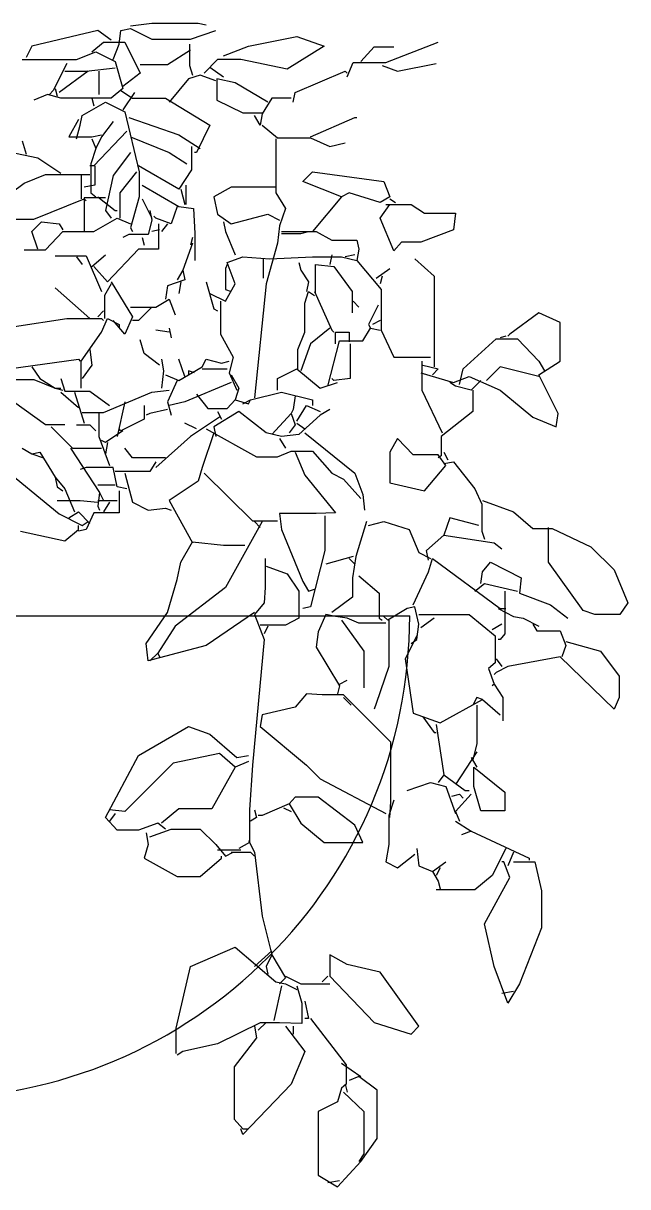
# Model space of a CAD drawing. Header units: millimetres. Extents: x 21129 to 2803301, y -510327 to 166837.
# Drawn here: x 272297 to 273297, y -156077 to -154150 of the extents above; entities that cross this region are included whole.
import ezdxf

# ---------------------------------------------------------------- set-up
doc = ezdxf.new("R2010")
doc.units = ezdxf.units.MM
doc.layers.add('....13_TNT_F_TREE', color=76, linetype='Continuous', transparency=0.5)

# ---------------------------------------------------------------- blocks, each defined once
blk = doc.blocks.new('caycanh14')
for p, q in [((169.1, 880.24), (114.66, 867.43)), ((180.31, 872.24), (169.1, 880.24)), ((186.72, 869.03), (188.32, 880.24)), ((188.32, 880.24), (196.32, 881.84)), ((196.32, 884.25), (213.94, 886.25)), ((196.32, 881.84), (213.94, 873.04)), ((213.94, 886.25), (252.37, 886.25)), ((245.96, 873.04), (266.78, 880.24)), ((252.37, 886.25), (258.77, 885.05)), ((114.66, 867.43), (109.85, 857.83)), ((164.3, 862.63), (173.91, 870.64)), ((173.91, 870.64), (191.52, 870.64)), ((181.91, 856.22), (186.72, 869.03)), ((191.52, 870.64), (204.33, 845.02)), ((213.94, 873.04), (245.96, 873.04)), ((245.16, 869.03), (245.16, 851.42)), ((273.19, 859.43), (294, 867.43)), ((294, 867.43), (334.03, 875.44)), ((356.45, 867.43), (326.03, 848.22)), ((334.03, 875.44), (356.45, 867.43)), ((407.69, 853.82), (450.93, 870.64)), ((151.49, 856.22), (167.5, 862.63)), ((167.5, 862.63), (183.51, 854.62)), ((226.75, 852.22), (245.96, 864.23)), ((386.88, 854.62), (398.09, 866.63)), ((398.09, 866.63), (414.1, 866.63)), ((106.65, 856.22), (151.49, 856.22)), ((143.48, 853.02), (132.27, 830.6)), ((183.51, 849.02), (159.49, 846.22)), ((183.51, 854.62), (189.92, 832.21)), ((204.33, 852.22), (226.75, 852.22)), ((245.16, 851.42), (247.57, 843.41)), ((268.38, 856.22), (257.17, 845.02)), ((261.98, 849.82), (273.19, 841.81)), ((287.6, 856.22), (268.38, 856.22)), ((326.03, 848.22), (287.6, 856.22)), ((375.67, 841.81), (380.47, 853.82)), ((380.47, 853.82), (407.69, 853.82)), ((404.49, 851.42), (417.3, 846.62)), ((417.3, 846.62), (449.33, 853.02)), ((161.1, 846.62), (137.08, 829)), ((159.49, 846.22), (141.88, 846.22)), ((169.9, 846.62), (169.9, 827.4)), ((204.33, 845.02), (189.92, 833.81)), ((244.36, 840.21), (228.35, 821)), ((253.97, 843.41), (244.36, 840.21)), ((266.78, 838.61), (253.97, 843.41)), ((282.79, 837.01), (267.58, 840.21)), ((267.58, 840.21), (267.58, 822.6)), ((332.43, 829), (374.07, 846.62)), ((374.07, 846.62), (375.67, 845.02)), ((132.27, 830.6), (129.07, 827.4)), ((133.87, 832.21), (135.48, 825.8)), ((189.92, 832.21), (180.31, 824.2)), ((188.32, 830.6), (197.93, 824.2)), ((199.53, 829), (189.92, 814.59)), ((310.02, 821), (282.79, 837.01)), ((330.83, 821), (332.43, 829)), ((127.47, 827.4), (116.26, 822.6)), ((138.68, 824.2), (127.47, 827.4)), ((180.31, 824.2), (138.68, 824.2)), ((156.29, 809.79), (175.51, 821)), ((164.3, 824.2), (165.9, 817.79)), ((175.51, 821), (191.52, 812.99)), ((197.93, 824.2), (225.15, 824.2)), ((225.15, 824.2), (261.98, 801.78)), ((267.58, 822.6), (289.2, 812.19)), ((313.22, 824.2), (305.21, 811.39)), ((329.23, 824.2), (313.22, 824.2)), ((154.69, 801.78), (156.29, 809.79)), ((191.52, 812.99), (203.53, 763.35)), ((289.2, 812.19), (305.21, 812.19)), ((303.61, 801.78), (298.81, 809.79)), ((305.21, 811.39), (303.61, 801.78)), ((153.09, 806.58), (145.08, 792.17)), ((151.49, 790.57), (154.69, 801.78)), ((181.91, 804.98), (172.3, 792.17)), ((194.72, 808.19), (236.36, 793.77)), ((261.98, 801.78), (250.77, 779.36)), ((305.21, 801.78), (318.02, 791.37)), ((345.24, 792.17), (382.07, 808.19)), ((382.07, 808.19), (383.67, 808.19)), ((145.08, 792.17), (164.3, 792.17)), ((164.3, 792.17), (172.3, 793.77)), ((164.3, 790.57), (167.5, 782.57)), ((193.12, 796.98), (165.9, 768.15)), ((172.3, 792.17), (167.5, 782.57)), ((196.32, 792.17), (228.35, 779.36)), ((236.36, 793.77), (253.97, 782.57)), ((316.42, 790.57), (316.42, 745.74)), ((318.02, 791.37), (345.24, 791.37)), ((345.24, 791.37), (361.26, 784.17)), ((119.46, 774.56), (89.04, 780.96)), ((106.65, 788.97), (109.85, 777.76)), ((167.5, 782.57), (163.5, 769.76)), ((246.76, 784.17), (246.76, 764.95)), ((361.26, 784.17), (374.07, 787.37)), ((138.68, 761.75), (119.46, 774.56)), ((196.32, 779.36), (181.91, 760.15)), ((228.35, 779.36), (242.76, 769.76)), ((250.77, 779.36), (249.17, 779.36)), ((165.9, 768.15), (162.7, 768.15)), ((163.5, 769.76), (163.5, 745.74)), ((166.7, 768.15), (166.7, 752.14)), ((201.13, 763.35), (187.52, 745.74)), ((236.36, 748.94), (202.73, 768.15)), ((203.53, 763.35), (203.53, 742.53)), ((246.76, 764.95), (236.36, 748.94)), ((338.84, 755.34), (346.84, 763.35)), ((346.84, 763.35), (406.09, 755.34)), ((87.44, 738.53), (108.25, 753.74)), ((108.25, 753.74), (125.87, 760.95)), ((125.87, 760.95), (162.7, 760.95)), ((155.49, 760.15), (155.49, 740.93)), ((166.7, 752.14), (157.89, 750.54)), ((181.91, 760.15), (175.51, 731.32)), ((205.93, 752.14), (236.36, 734.53)), ((241.96, 752.14), (241.96, 736.13)), ((370.86, 742.53), (338.84, 755.34)), ((406.09, 755.34), (410.9, 742.53)), ((163.5, 745.74), (167.5, 742.53)), ((169.1, 742.53), (183.51, 731.32)), ((187.52, 745.74), (187.52, 724.92)), ((203.53, 742.53), (196.32, 716.91)), ((237.96, 748.94), (241.16, 736.13)), ((279.59, 750.54), (265.18, 742.53)), ((265.18, 742.53), (268.38, 728.12)), ((316.42, 750.54), (279.59, 750.54)), ((316.42, 745.74), (324.43, 732.93)), ((370.86, 742.53), (346.84, 713.71)), ((377.27, 745.74), (370.86, 742.53)), ((402.89, 737.73), (377.27, 745.74)), ((410.9, 742.53), (402.89, 737.73)), ((116.26, 724.12), (157.89, 740.93)), ((157.89, 741.73), (157.89, 713.71)), ((175.51, 741.73), (157.89, 741.73)), ((157.89, 740.93), (159.49, 739.33)), ((205.93, 740.93), (213.94, 724.92)), ((234.75, 734.53), (229.95, 720.12)), ((236.36, 734.53), (248.37, 732.93)), ((248.37, 732.93), (249.57, 712.11)), ((324.43, 732.93), (319.62, 718.51)), ((402.89, 724.92), (410.9, 736.13)), ((407.69, 736.13), (428.51, 736.13)), ((410.9, 740.93), (415.7, 737.73)), ((428.51, 736.13), (439.72, 728.92)), ((85.84, 724.12), (116.26, 724.12)), ((165.9, 713.71), (185.11, 724.92)), ((175.51, 731.32), (180.31, 724.92)), ((183.51, 731.32), (185.11, 731.32)), ((185.11, 724.92), (196.32, 720.12)), ((213.94, 723.32), (210.74, 711.31)), ((212.34, 731.32), (213.94, 723.32)), ((217.14, 724.92), (215.54, 726.52)), ((229.95, 720.12), (217.14, 724.92)), ((268.38, 728.12), (279.59, 720.12)), ((279.59, 720.12), (310.02, 728.12)), ((310.02, 728.12), (319.62, 723.32)), ((414.1, 697.7), (402.89, 724.92)), ((439.72, 728.92), (465.34, 728.92)), ((465.34, 728.92), (463.74, 715.31)), ((114.66, 713.71), (122.66, 721.72)), ((119.46, 699.3), (114.66, 713.71)), ((122.66, 721.72), (137.08, 720.12)), ((125.87, 698.5), (140.28, 713.71)), ((137.08, 720.12), (140.28, 715.31)), ((140.28, 713.71), (165.9, 713.71)), ((196.32, 716.91), (197.93, 713.71)), ((220.34, 715.31), (213.94, 713.71)), ((219.54, 720.12), (219.54, 699.3)), ((226.75, 720.12), (221.94, 713.71)), ((273.19, 721.72), (274.79, 713.71)), ((274.79, 713.71), (282.79, 694.5)), ((319.62, 718.51), (318.02, 704.1)), ((321.22, 713.71), (350.05, 713.71)), ((337.24, 712.11), (343.64, 713.71)), ((350.05, 713.71), (362.86, 706.5)), ((463.74, 715.31), (436.52, 704.9)), ((194.72, 711.31), (189.92, 708.91)), ((210.74, 711.31), (194.72, 711.31)), ((205.93, 708.91), (207.53, 702.5)), ((247.57, 704.1), (239.56, 681.68)), ((247.57, 708.91), (245.96, 702.5)), ((249.57, 712.11), (249.57, 689.69)), ((318.02, 704.1), (308.41, 670.48)), ((321.22, 712.11), (337.24, 712.11)), ((362.86, 706.5), (383.67, 706.5)), ((383.67, 706.5), (385.27, 699.3)), ((420.5, 704.9), (414.1, 697.7)), ((436.52, 704.9), (420.5, 704.9)), ((108.25, 698.5), (125.87, 698.5)), ((164.3, 684.89), (175.51, 694.5)), ((202.73, 699.3), (177.11, 672.08)), ((219.54, 699.3), (202.73, 699.3)), ((362.86, 694.5), (361.26, 686.49)), ((382.07, 694.5), (374.07, 692.89)), ((385.27, 699.3), (383.67, 689.69)), ((133.87, 693.69), (159.49, 693.69)), ((151.49, 692.89), (156.29, 686.49)), ((159.49, 693.69), (172.3, 664.07)), ((177.11, 672.08), (165.9, 684.89)), ((276.39, 686.49), (274.79, 683.29)), ((276.39, 688.09), (289.2, 692.89)), ((282.79, 670.48), (276.39, 688.09)), ((289.2, 692.89), (311.62, 691.29)), ((306.01, 691.29), (306.01, 675.28)), ((311.62, 691.29), (346.84, 692.89)), ((335.64, 688.09), (337.24, 681.68)), ((346.84, 692.89), (370.86, 692.89)), ((349.25, 662.47), (349.25, 686.49)), ((349.25, 686.49), (364.46, 684.89)), ((364.46, 684.89), (379.67, 664.07)), ((370.86, 692.89), (383.67, 689.69)), ((383.67, 689.69), (403.69, 665.67)), ((431.71, 691.29), (447.72, 676.88)), ((239.56, 681.68), (234.75, 673.68)), ((239.56, 681.68), (241.16, 673.68)), ((274.79, 683.29), (274.79, 665.67)), ((337.24, 681.68), (343.64, 672.08)), ((399.69, 675.28), (410.9, 683.29)), ((404.49, 676.88), (402.89, 670.48)), ((447.72, 676.88), (447.72, 608.03)), ((162.7, 641.65), (133.87, 667.27)), ((180.31, 670.48), (174.71, 660.87)), ((180.31, 672.08), (197.93, 643.25)), ((226.75, 668.87), (225.15, 657.67)), ((241.16, 673.68), (226.75, 668.87)), ((237.96, 672.08), (236.36, 662.47)), ((258.77, 672.08), (265.18, 649.66)), ((274.79, 656.06), (282.79, 670.48)), ((274.79, 665.67), (279.59, 664.07)), ((308.41, 670.48), (298.81, 576)), ((343.64, 672.08), (342.04, 664.07)), ((403.69, 665.67), (403.69, 632.05)), ((174.71, 660.87), (174.71, 641.65)), ((217.14, 651.26), (228.35, 657.67)), ((228.35, 657.67), (233.15, 644.86)), ((261.98, 662.47), (274.79, 656.06)), ((270.78, 656.06), (270.78, 628.84)), ((340.44, 654.46), (343.64, 664.07)), ((343.64, 664.07), (348.45, 660.87)), ((348.45, 664.07), (362.86, 632.05)), ((379.67, 664.07), (379.67, 646.46)), ((380.47, 656.06), (385.27, 651.26)), ((173.91, 648.06), (169.1, 643.25)), ((196.32, 651.26), (217.14, 651.26)), ((213.94, 651.26), (202.73, 640.05)), ((265.18, 649.66), (268.38, 648.06)), ((340.44, 630.44), (340.44, 654.46)), ((401.29, 652.86), (393.28, 636.85)), ((534.19, 646.46), (510.17, 628.84)), ((551.81, 638.45), (534.19, 646.46)), ((100.25, 635.25), (143.48, 641.65)), ((143.48, 641.65), (172.3, 641.65)), ((172.3, 630.44), (177.11, 641.65)), ((172.3, 641.65), (173.91, 640.05)), ((177.11, 641.65), (186.72, 636.85)), ((191.52, 628.84), (181.91, 640.05)), ((186.72, 636.85), (186.72, 633.65)), ((197.93, 643.25), (191.52, 628.84)), ((202.73, 640.05), (197.93, 640.05)), ((393.28, 636.85), (394.88, 633.65)), ((402.89, 640.05), (396.48, 636.85)), ((551.81, 606.42), (551.81, 638.45)), ((155.49, 606.42), (172.3, 630.44)), ((228.35, 630.44), (217.14, 632.05)), ((228.35, 633.65), (229.95, 625.64)), ((270.78, 628.84), (281.19, 609.63)), ((334.83, 616.03), (340.44, 630.44)), ((361.26, 633.65), (345.24, 620.84)), ((362.86, 632.05), (364.46, 630.44)), ((366.06, 620.84), (366.06, 630.44)), ((366.06, 630.44), (377.27, 630.44)), ((377.27, 630.44), (377.27, 622.44)), ((388.48, 623.24), (394.88, 633.65)), ((394.88, 633.65), (402.89, 632.05)), ((403.69, 632.05), (414.1, 609.63)), ((506.97, 627.24), (502.17, 625.64)), ((510.17, 628.84), (508.57, 627.24)), ((207.53, 612.83), (204.33, 624.04)), ((345.24, 620.84), (337.24, 598.42)), ((359.65, 585.61), (369.26, 623.24)), ((369.26, 623.24), (388.48, 623.24)), ((378.07, 620.84), (378.07, 592.01)), ((471.74, 600.02), (498.97, 624.84)), ((498.97, 624.84), (516.58, 624.84)), ((516.58, 624.84), (534.19, 606.42)), ((95.44, 600.02), (153.09, 608.03)), ((153.09, 608.03), (154.69, 606.42)), ((162.7, 616.03), (164.3, 603.22)), ((220.34, 603.22), (207.53, 612.83)), ((221.94, 608.03), (223.55, 598.42)), ((241.16, 593.61), (236.36, 608.03)), ((255.57, 601.62), (258.77, 608.03)), ((258.77, 608.03), (271.58, 604.82)), ((281.19, 609.63), (277.99, 596.82)), ((334.83, 600.02), (334.83, 616.03)), ((414.1, 609.63), (439.72, 609.63)), ((439.72, 609.63), (444.52, 609.63)), ((447.72, 608.03), (447.72, 601.62)), ((114.66, 601.62), (121.06, 592.01)), ((155.49, 584.01), (155.49, 606.42)), ((164.3, 603.22), (156.29, 592.01)), ((223.55, 598.42), (221.94, 584.01)), ((236.36, 590.41), (255.57, 601.62)), ((249.17, 596.82), (244.36, 598.42)), ((244.36, 598.42), (244.36, 595.22)), ((255.57, 600.02), (276.39, 600.02)), ((271.58, 604.82), (277.99, 606.42)), ((318.02, 592.01), (334.03, 600.02)), ((334.03, 600.02), (353.25, 584.01)), ((437.32, 606.42), (437.32, 582.41)), ((438.12, 603.22), (450.93, 600.02)), ((450.93, 600.02), (446.12, 595.22)), ((468.54, 587.21), (471.74, 600.02)), ((502.17, 601.62), (490.96, 590.41)), ((534.19, 593.61), (502.17, 601.62)), ((534.19, 606.42), (539, 598.42)), ((534.19, 595.22), (551.81, 606.42)), ((95.44, 591.21), (116.26, 591.21)), ((116.26, 591.21), (133.87, 584.01)), ((121.06, 592.01), (133.87, 584.01)), ((138.68, 592.01), (141.88, 581.6)), ((225.15, 595.22), (236.36, 590.41)), ((234.75, 590.41), (226.75, 572.8)), ((279.59, 588.81), (241.16, 572.8)), ((277.99, 596.82), (284.39, 582.41)), ((279.59, 595.22), (286, 584.01)), ((318.02, 582.41), (318.02, 592.01)), ((353.25, 584.01), (367.66, 588.81)), ((364.46, 590.41), (362.86, 592.01)), ((378.07, 592.01), (364.46, 590.41)), ((436.52, 596.82), (463.74, 588.81)), ((465.34, 585.61), (460.54, 588.81)), ((463.74, 588.81), (476.55, 593.61)), ((476.55, 593.61), (502.17, 582.41)), ((486.16, 590.41), (478.15, 582.41)), ((550.21, 563.19), (534.19, 595.22)), ((125.87, 553.58), (90.64, 579.2)), ((133.87, 584.01), (140.28, 582.41)), ((133.87, 584.01), (138.68, 584.01)), ((138.68, 580.8), (153.09, 567.99)), ((141.88, 581.6), (162.7, 581.6)), ((149.89, 580.8), (157.89, 555.18)), ((162.7, 581.6), (178.71, 569.6)), ((173.91, 563.99), (213.94, 580.8)), ((213.94, 580.8), (228.35, 582.41)), ((250.77, 579.2), (260.38, 567.19)), ((286, 584.01), (282.79, 574.4)), ((295.6, 574.4), (321.22, 580.8)), ((321.22, 580.8), (346.84, 574.4)), ((437.32, 582.41), (454.13, 547.18)), ((478.15, 582.41), (465.34, 585.61)), ((479.75, 582.41), (479.75, 564.79)), ((502.17, 582.41), (519.78, 567.99)), ((191.52, 572.8), (185.11, 543.97)), ((207.53, 569.6), (207.53, 558.39)), ((226.75, 572.8), (229.95, 561.59)), ((241.16, 572.8), (228.35, 569.6)), ((276.39, 567.19), (282.79, 574.4)), ((282.79, 574.4), (294, 571.2)), ((289.2, 571.2), (295.6, 574.4)), ((294, 571.2), (295.6, 574.4)), ((332.43, 577.6), (330.83, 566.39)), ((334.03, 556.78), (342.04, 569.6)), ((342.04, 569.6), (353.25, 564.79)), ((346.84, 574.4), (346.84, 569.6)), ((156.29, 563.99), (173.91, 563.99)), ((169.9, 563.19), (169.9, 543.97)), ((212.34, 563.19), (209.13, 561.59)), ((226.75, 566.39), (212.34, 563.19)), ((269.98, 559.99), (245.96, 543.97)), ((260.38, 567.19), (276.39, 567.19)), ((286, 564.79), (265.18, 551.98)), ((268.38, 564.79), (271.58, 558.39)), ((308.41, 547.18), (286, 564.79)), ((313.22, 545.58), (329.23, 563.19)), ((330.83, 566.39), (329.23, 563.19)), ((329.23, 563.19), (332.43, 553.58)), ((353.25, 561.59), (335.64, 545.58)), ((361.26, 566.39), (353.25, 561.59)), ((479.75, 564.79), (453.33, 543.97)), ((519.78, 567.99), (529.39, 559.99)), ((529.39, 559.99), (548.61, 551.98)), ((548.61, 551.98), (550.21, 563.19)), ((141.88, 553.58), (125.87, 553.58)), ((130.67, 551.98), (148.29, 534.37)), ((151.49, 553.58), (162.7, 553.58)), ((162.7, 553.58), (167.5, 548.78)), ((188.32, 548.78), (186.72, 550.38)), ((207.53, 558.39), (188.32, 548.78)), ((250.77, 550.38), (241.16, 555.18)), ((258.77, 550.38), (300.41, 527.16)), ((265.18, 551.98), (266.78, 543.97)), ((332.43, 553.58), (327.63, 547.18)), ((334.03, 555.18), (340.44, 550.38)), ((169.9, 543.97), (178.71, 519.96)), ((175.51, 539.17), (172.3, 540.77)), ((189.92, 548.78), (175.51, 539.17)), ((245.96, 543.97), (217.14, 518.35)), ((265.18, 547.18), (255.57, 518.35)), ((321.22, 543.97), (308.41, 547.18)), ((319.62, 542.37), (324.43, 534.37)), ((335.64, 545.58), (321.22, 543.97)), ((340.44, 547.18), (382.07, 513.55)), ((417.3, 542.37), (410.9, 531.16)), ((430.11, 528.76), (417.3, 542.37)), ((453.33, 543.97), (453.33, 527.96)), ((73.03, 532.77), (137.08, 479.92)), ((106.65, 534.37), (114.66, 529.56)), ((114.66, 529.56), (121.06, 531.16)), ((121.06, 531.16), (133.87, 510.35)), ((146.68, 534.37), (170.7, 497.54)), ((148.29, 534.37), (172.3, 534.37)), ((177.11, 539.17), (175.51, 529.56)), ((197.93, 526.36), (191.52, 534.37)), ((318.02, 527.16), (329.23, 531.97)), ((329.23, 531.97), (346.84, 531.97)), ((332.43, 531.16), (340.44, 511.95)), ((346.84, 531.97), (362.86, 513.55)), ((410.9, 531.16), (410.9, 505.54)), ((455.73, 531.16), (458.93, 524.76)), ((114.66, 529.56), (124.27, 526.36)), ((225.15, 526.36), (197.93, 526.36)), ((217.14, 523.16), (212.34, 515.15)), ((300.41, 527.16), (318.02, 527.16)), ((450.93, 528.76), (430.11, 528.76)), ((457.33, 519.96), (450.93, 528.76)), ((453.33, 527.96), (450.93, 526.36)), ((455.73, 521.56), (463.74, 523.16)), ((463.74, 523.16), (481.35, 500.74)), ((159.49, 518.35), (154.69, 516.75)), ((181.91, 518.35), (159.49, 518.35)), ((185.11, 502.34), (181.91, 518.35)), ((188.32, 515.15), (183.51, 515.15)), ((212.34, 515.15), (188.32, 515.15)), ((191.52, 513.55), (197.93, 489.53)), ((255.57, 518.35), (252.37, 507.15)), ((257.17, 513.55), (297.2, 474.32)), ((340.44, 511.95), (366.06, 480.72)), ((362.86, 513.55), (372.47, 508.75)), ((382.07, 513.55), (388.48, 495.94)), ((439.72, 499.14), (457.33, 519.96)), ((133.87, 510.35), (141.88, 500.74)), ((133.87, 510.35), (135.48, 502.34)), ((135.48, 502.34), (140.28, 499.14)), ((169.1, 503.94), (183.51, 503.94)), ((193.12, 500.74), (185.11, 502.34)), ((252.37, 507.15), (228.35, 491.13)), ((372.47, 508.75), (386.88, 492.73)), ((410.9, 505.54), (439.72, 499.14)), ((141.88, 500.74), (149.89, 481.53)), ((170.7, 497.54), (169.1, 486.33)), ((170.7, 497.54), (173.91, 491.13)), ((186.72, 499.14), (186.72, 480.72)), ((388.48, 495.94), (390.08, 483.13)), ((481.35, 500.74), (486.96, 487.93)), ((135.48, 491.13), (154.69, 491.13)), ((154.69, 491.13), (169.1, 489.53)), ((169.1, 491.13), (185.11, 491.13)), ((169.1, 486.33), (170.7, 483.13)), ((178.71, 489.53), (173.91, 481.53)), ((197.93, 489.53), (210.74, 483.13)), ((210.74, 483.13), (225.15, 484.73)), ((225.15, 484.73), (229.95, 483.13)), ((228.35, 491.13), (247.57, 455.9)), ((486.96, 487.93), (486.96, 465.51)), ((487.76, 491.13), (513.38, 481.53)), ((137.08, 479.92), (156.29, 470.32)), ((145.08, 476.72), (153.09, 481.53)), ((153.09, 481.53), (162.7, 471.92)), ((156.29, 470.32), (161.1, 473.52)), ((165.9, 480.72), (159.49, 467.11)), ((186.72, 480.72), (165.9, 480.72)), ((305.21, 473.52), (274.79, 419.08)), ((297.2, 474.32), (318.02, 474.32)), ((298.81, 473.52), (303.61, 468.71)), ((350.05, 480.32), (319.62, 480.32)), ((319.62, 480.32), (321.22, 467.11)), ((366.06, 480.72), (350.05, 480.32)), ((357.25, 478.32), (357.25, 449.5)), ((391.68, 473.52), (382.87, 444.7)), ((393.28, 470.32), (406.09, 473.52)), ((406.09, 473.52), (426.91, 467.11)), ((460.54, 476.72), (455.73, 462.31)), ((484.55, 470.32), (460.54, 476.72)), ((513.38, 481.53), (529.39, 467.91)), ((105.05, 465.51), (141.88, 457.51)), ((141.88, 457.51), (153.09, 467.11)), ((153.09, 467.11), (153.09, 470.32)), ((159.49, 467.11), (153.09, 465.51)), ((321.22, 467.11), (338.84, 423.88)), ((426.91, 467.11), (434.91, 447.9)), ((486.96, 465.51), (489.36, 459.11)), ((529.39, 467.91), (545.4, 467.91)), ((542.2, 467.11), (542.2, 468.71)), ((542.2, 439.89), (542.2, 467.11)), ((545.4, 467.91), (577.43, 452.7)), ((237.96, 439.89), (247.57, 456.71)), ((247.57, 456.71), (273.19, 453.9)), ((273.19, 453.9), (290.8, 453.9)), ((441.32, 449.5), (455.73, 462.31)), ((455.73, 462.31), (497.36, 455.9)), ((497.36, 455.9), (503.77, 451.1)), ((357.25, 449.5), (345.24, 403.06)), ((380.47, 444.7), (358.05, 438.29)), ((382.87, 444.7), (380.07, 427.08)), ((434.91, 447.9), (444.52, 443.09)), ((442.92, 441.49), (441.32, 449.5)), ((577.43, 452.7), (596.64, 433.49)), ((234.75, 425.48), (237.96, 439.89)), ((307.61, 443.09), (307.61, 419.08)), ((308.41, 436.69), (326.03, 430.28)), ((377.27, 443.09), (382.07, 438.29)), ((442.92, 431.89), (446.12, 443.09)), ((446.12, 443.09), (502.17, 401.46)), ((487.76, 431.89), (494.16, 439.89)), ((494.16, 439.89), (519.78, 427.08)), ((571.02, 399.86), (542.2, 439.89)), ((226.75, 398.26), (234.75, 425.48)), ((326.03, 430.28), (335.64, 415.87)), ((380.07, 427.08), (380.07, 411.07)), ((385.27, 428.68), (402.09, 414.27)), ((430.11, 404.66), (442.92, 431.89)), ((486.16, 422.28), (487.76, 431.89)), ((519.78, 427.08), (518.18, 414.27)), ((596.64, 433.49), (607.85, 406.26)), ((274.79, 419.08), (233.15, 387.05)), ((307.61, 419.08), (306.81, 406.26)), ((335.64, 415.87), (335.64, 393.45)), ((338.84, 423.88), (343.64, 415.87)), ((343.64, 415.87), (348.45, 417.47)), ((481.35, 415.87), (489.36, 422.28)), ((489.36, 422.28), (516.58, 415.87)), ((506.17, 415.87), (506.17, 380.64)), ((306.81, 406.26), (298.81, 396.66)), ((380.07, 411.07), (362.86, 398.26)), ((402.09, 414.27), (402.09, 393.45)), ((518.18, 414.27), (543.8, 404.66)), ((607.85, 406.26), (601.45, 396.66)), ((-372.6, 395.61), (427.4, 395.61)), ((209.13, 372.64), (226.75, 398.26)), ((298.81, 398.26), (258.77, 371.04)), ((298.81, 396.66), (306.81, 375.84)), ((345.24, 403.06), (338.84, 401.46)), ((358.05, 396.66), (351.65, 382.25)), ((366.06, 395.06), (358.05, 396.66)), ((425.31, 401.46), (409.29, 391.85)), ((431.71, 403.06), (425.31, 401.46)), ((434.91, 388.65), (431.71, 403.06)), ((434.91, 396.66), (452.53, 396.66)), ((452.53, 396.66), (476.55, 396.66)), ((476.55, 396.66), (498.17, 379.04)), ((500.57, 401.46), (513.38, 395.06)), ((502.17, 401.46), (506.97, 401.46)), ((543.8, 404.66), (558.21, 393.45)), ((580.63, 396.66), (571.02, 399.86)), ((601.45, 396.66), (580.63, 396.66)), ((233.15, 387.05), (218.74, 364.63)), ((324.43, 387.85), (303.61, 387.85)), ((310.02, 387.05), (306.81, 380.64)), ((335.64, 393.45), (324.43, 387.85)), ((375.67, 393.45), (366.06, 395.06)), ((370.86, 391.85), (389.28, 366.23)), ((385.27, 389.45), (375.67, 393.45)), ((407.69, 389.45), (385.27, 389.45)), ((402.09, 393.45), (404.49, 391.85)), ((409.29, 391.85), (406.09, 395.06)), ((410.09, 391.85), (410.09, 353.42)), ((433.31, 375.84), (434.91, 388.65)), ((447.72, 393.45), (436.52, 385.45)), ((503.77, 388.65), (495.76, 383.85)), ((513.38, 395.06), (521.38, 393.45)), ((521.38, 393.45), (534.19, 387.05)), ((529.39, 388.65), (532.59, 383.05)), ((306.81, 375.84), (297.2, 271.76)), ((351.65, 382.25), (350.05, 369.44)), ((433.31, 379.04), (423.71, 359.83)), ((428.51, 372.64), (433.31, 375.84)), ((498.17, 379.04), (498.17, 356.63)), ((502.17, 375.84), (500.57, 375.84)), ((506.17, 380.64), (502.17, 375.84)), ((532.59, 383.05), (551.81, 383.05)), ((551.81, 383.05), (556.61, 371.04)), ((210.74, 358.23), (209.13, 372.64)), ((258.77, 371.04), (210.74, 358.23)), ((350.05, 369.44), (369.26, 337.41)), ((389.28, 366.23), (389.28, 335.81)), ((556.61, 371.04), (553.41, 361.43)), ((556.61, 374.24), (585.43, 366.23)), ((585.43, 366.23), (600.65, 345.42)), ((218.74, 364.63), (212.34, 358.23)), ((218.74, 364.63), (220.34, 361.43)), ((423.71, 359.83), (430.11, 314.99)), ((498.17, 356.63), (492.56, 351.82)), ((498.97, 359.83), (503.77, 353.42)), ((551.81, 361.43), (508.57, 353.42)), ((596.64, 318.19), (551.81, 361.43)), ((410.09, 353.42), (399.69, 323)), ((492.56, 351.82), (497.36, 339.01)), ((498.97, 348.62), (497.36, 347.02)), ((508.57, 353.42), (498.97, 348.62)), ((369.26, 337.41), (367.66, 331)), ((369.26, 339.01), (375.67, 342.21)), ((497.36, 339.01), (495.76, 337.41)), ((497.36, 339.01), (504.57, 327.8)), ((600.65, 345.42), (600.65, 327.8)), ((342.04, 331), (332.43, 319.8)), ((354.85, 330.2), (342.04, 331)), ((372.47, 330.2), (354.85, 330.2)), ((411.7, 290.97), (372.47, 330.2)), ((372.47, 327.8), (378.87, 321.4)), ((482.95, 327.8), (479.75, 321.4)), ((487.76, 326.2), (482.95, 327.8)), ((504.57, 327.8), (504.57, 308.59)), ((600.65, 327.8), (596.64, 318.19)), ((332.43, 319.8), (305.21, 313.39)), ((399.69, 323), (398.09, 318.19)), ((452.53, 306.99), (487.76, 326.2)), ((482.95, 321.4), (482.95, 289.37)), ((487.76, 326.2), (502.17, 313.39)), ((305.21, 313.39), (303.61, 303.78)), ((430.11, 314.99), (452.53, 306.99)), ((438.12, 311.79), (447.72, 298.98)), ((202.73, 279.76), (244.36, 303.78)), ((244.36, 303.78), (261.98, 297.38)), ((303.61, 303.78), (342.04, 271.76)), ((447.72, 298.98), (449.33, 298.98)), ((449.33, 305.38), (455.73, 263.75)), ((261.98, 297.38), (284.39, 278.16)), ((411.7, 241.33), (411.7, 290.97)), ((482.95, 289.37), (479.75, 276.56)), ((175.51, 228.52), (202.73, 279.76)), ((269.98, 281.36), (231.55, 273.36)), ((282.79, 270.16), (269.98, 281.36)), ((284.39, 278.16), (294, 279.76)), ((482.95, 282.97), (465.34, 255.74)), ((231.55, 273.36), (191.52, 233.33)), ((282.79, 270.16), (263.58, 235.73)), ((294, 274.96), (282.79, 270.16)), ((297.2, 271.76), (294.8, 234.93)), ((342.04, 271.76), (353.25, 260.55)), ((478.15, 278.16), (482.95, 270.16)), ((480.55, 270.16), (506.17, 249.34)), ((480.55, 254.14), (480.55, 270.16)), ((353.25, 260.55), (407.69, 231.73)), ((455.73, 263.75), (450.93, 257.35)), ((455.73, 263.75), (473.35, 250.94)), ((425.31, 250.94), (444.52, 257.35)), ((444.52, 257.35), (457.33, 254.14)), ((457.33, 254.14), (465.34, 231.73)), ((473.35, 250.94), (476.55, 250.94)), ((486.16, 234.13), (480.55, 254.14)), ((332.43, 245.34), (327.63, 239.73)), ((351.65, 245.34), (332.43, 245.34)), ((382.07, 222.12), (351.65, 245.34)), ((414.1, 242.93), (410.09, 230.12)), ((410.9, 228.52), (411.7, 241.33)), ((462.14, 246.14), (468.54, 247.74)), ((478.15, 247.74), (465.34, 233.33)), ((468.54, 247.74), (471.74, 244.54)), ((506.17, 249.34), (506.17, 234.13)), ((191.52, 233.33), (178.71, 234.93)), ((183.51, 231.73), (178.71, 225.32)), ((236.36, 235.73), (221.94, 223.72)), ((263.58, 235.73), (236.36, 235.73)), ((294.8, 234.93), (294.8, 207.71)), ((298.81, 234.93), (300.41, 228.52)), ((327.63, 239.73), (305.21, 230.12)), ((322.82, 236.53), (329.23, 233.33)), ((327.63, 239.73), (337.24, 223.72)), ((465.34, 233.33), (468.54, 225.32)), ((506.17, 234.13), (486.16, 234.13)), ((185.11, 218.11), (175.51, 228.52)), ((218.74, 223.72), (202.73, 218.11)), ((225.15, 218.92), (218.74, 223.72)), ((300.41, 228.52), (295.6, 225.32)), ((305.21, 230.12), (302.01, 230.12)), ((337.24, 223.72), (356.45, 207.71)), ((388.48, 207.71), (382.07, 222.12)), ((410.09, 230.12), (410.09, 206.1)), ((465.34, 225.32), (478.15, 217.31)), ((202.73, 218.11), (185.11, 218.11)), ((209.13, 215.71), (210.74, 206.1)), ((212.34, 212.51), (229.95, 218.92)), ((229.95, 218.92), (253.97, 218.92)), ((253.97, 218.92), (266.78, 206.1)), ((478.15, 217.31), (470.14, 214.11)), ((478.15, 217.31), (526.19, 194.9)), ((210.74, 206.1), (207.53, 194.9)), ((266.78, 206.1), (274.79, 196.5)), ((294.8, 207.71), (286, 202.9)), ((294, 209.31), (298.81, 199.7)), ((356.45, 207.71), (388.48, 207.71)), ((410.09, 206.1), (407.69, 191.69)), ((433.31, 202.9), (434.91, 188.49)), ((506.97, 202.9), (495.76, 180.48)), ((207.53, 194.9), (234.75, 179.68)), ((253.97, 179.68), (271.58, 194.9)), ((287.6, 201.3), (268.38, 201.3)), ((271.58, 194.9), (271.58, 196.5)), ((274.79, 196.5), (281.19, 199.7)), ((279.59, 199.7), (295.6, 199.7)), ((295.6, 199.7), (298.81, 196.5)), ((298.81, 199.7), (305.21, 146.86)), ((417.3, 186.89), (431.71, 198.1)), ((513.38, 199.7), (508.57, 188.49)), ((526.19, 194.9), (526.19, 193.29)), ((407.69, 191.69), (417.3, 186.89)), ((434.91, 188.49), (446.12, 183.69)), ((446.12, 183.69), (457.33, 191.69)), ((446.12, 183.69), (450.93, 175.68)), ((452.53, 186.89), (449.33, 180.48)), ((505.37, 191.69), (503.77, 191.69)), ((510.17, 178.88), (505.37, 191.69)), ((513.38, 191.69), (530.99, 191.69)), ((530.99, 191.69), (536.6, 167.67)), ((234.75, 179.68), (253.97, 179.68)), ((450.93, 175.68), (452.53, 169.28)), ((495.76, 180.48), (481.35, 168.47)), ((489.36, 140.45), (510.17, 178.88)), ((481.35, 168.47), (449.33, 168.47)), ((536.6, 167.67), (536.6, 137.25)), ((305.21, 146.86), (313.22, 114.83)), ((497.36, 105.22), (489.36, 140.45)), ((536.6, 137.25), (518.18, 90.81)), ((245.96, 105.22), (282.79, 121.24)), ((282.79, 121.24), (316.42, 92.41)), ((313.22, 118.03), (298.81, 105.22)), ((313.22, 114.83), (308.41, 105.22)), ((313.22, 114.83), (324.43, 95.62)), ((375.67, 106.83), (361.26, 114.83)), ((361.26, 114.83), (361.26, 97.22)), ((402.89, 100.42), (375.67, 106.83)), ((233.95, 53.98), (245.96, 105.22)), ((308.41, 105.22), (310.02, 98.82)), ((324.43, 97.22), (337.24, 90.81)), ((359.65, 97.22), (354.85, 92.41)), ((361.26, 97.22), (398.09, 58.79)), ((434.91, 55.58), (402.89, 100.42)), ((508.57, 74.8), (497.36, 105.22)), ((321.22, 89.21), (314.82, 60.39)), ((316.42, 92.41), (324.43, 90.81)), ((324.43, 95.62), (319.62, 90.81)), ((324.43, 90.81), (334.03, 86.01)), ((334.03, 89.21), (338.04, 74.8)), ((337.24, 90.81), (361.26, 90.81)), ((518.18, 90.81), (508.57, 74.8)), ((513.38, 84.41), (503.77, 82.81)), ((338.04, 74.8), (338.04, 57.99)), ((340.44, 76.4), (343.64, 61.99)), ((303.61, 58.39), (268.38, 41.17)), ((308.41, 58.79), (302.01, 52.38)), ((319.62, 58.39), (303.61, 58.39)), ((338.04, 57.99), (319.62, 58.39)), ((343.64, 61.99), (340.44, 61.99)), ((345.24, 61.99), (374.87, 23.56)), ((398.09, 58.79), (428.51, 49.18)), ((233.95, 33.17), (233.95, 53.98)), ((298.81, 55.58), (300.41, 45.98)), ((324.43, 55.58), (340.44, 34.77)), ((330.83, 55.58), (330.83, 49.18)), ((428.51, 49.18), (434.91, 55.58)), ((268.38, 41.17), (239.56, 34.77)), ((300.41, 45.98), (281.99, 21.96)), ((239.56, 34.77), (234.75, 31.57)), ((340.44, 34.77), (329.23, 7.55)), ((281.99, 21.96), (281.99, -21.28)), ((370.86, 25.16), (386.88, 13.95)), ((374.87, 23.56), (374.87, 7.55)), ((385.27, 13.95), (377.27, 10.75)), ((400.49, 2.74), (385.27, 13.95)), ((329.23, 7.55), (289.2, -34.09)), ((370.86, 4.34), (367.66, -6.87)), ((374.87, 7.55), (370.86, 4.34)), ((372.47, 1.14), (389.28, -14.87)), ((374.07, 7.55), (375.67, 1.14)), ((400.49, -37.29), (400.49, 2.74)), ((367.66, -6.87), (351.65, -14.87)), ((351.65, -14.87), (351.65, -67.71)), ((389.28, -14.87), (389.28, -50.1)), ((281.99, -21.28), (289.2, -29.28)), ((289.2, -34.09), (287.6, -29.28)), ((289.2, -29.28), (294, -29.28)), ((386.88, -56.5), (400.49, -37.29)), ((367.66, -77.32), (386.88, -56.5)), ((389.28, -50.1), (385.27, -56.5)), ((351.65, -67.71), (367.66, -77.32)), ((369.26, -72.52), (359.65, -74.12))]:
    blk.add_line(p, q)
blk.add_arc((27.4, 395.61), 400, 180, 0)

msp = doc.modelspace()

# ---------------------------------------------------------------- block references
at = {"layer": '....13_TNT_F_TREE', "xscale": 2, "yscale": 2, "zscale": 2}
msp.add_blockref('caycanh14', (272081.6, -155922.5), dxfattribs=at)

doc.saveas('drawing.dxf')
